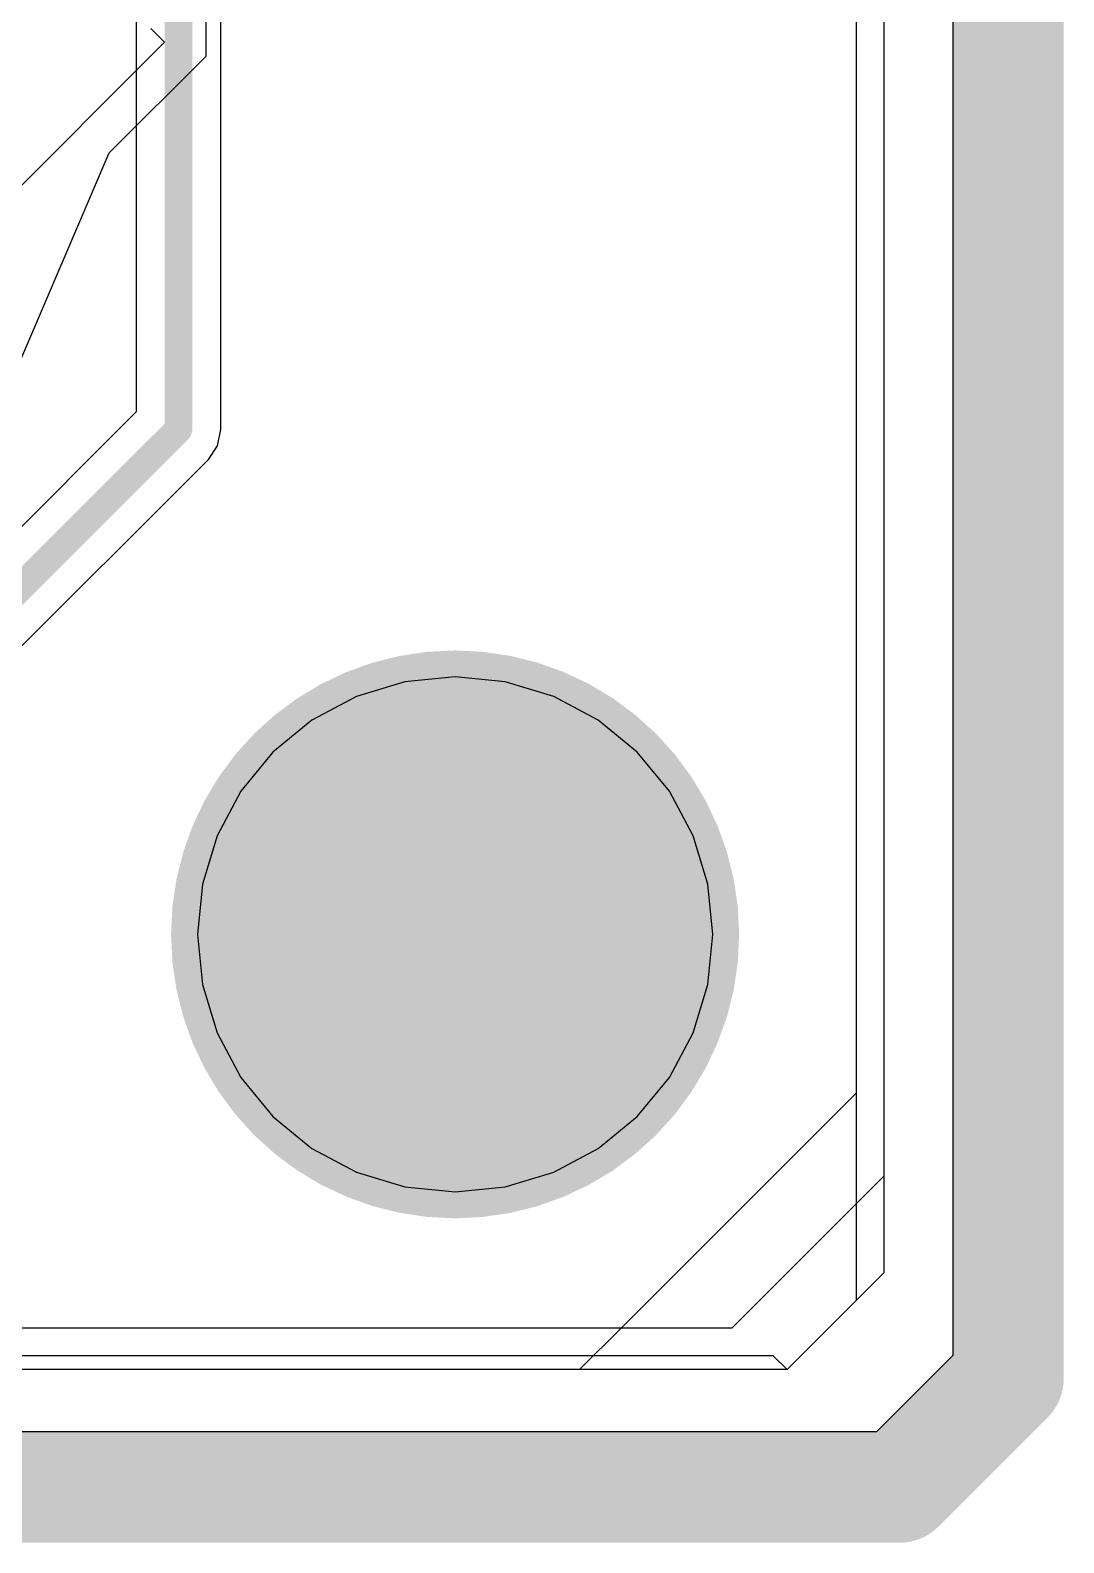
# Model space of a CAD drawing. Header units: millimetres. Extents: x 50.7 to 141.9, y 26.7 to 123.6.
# Drawn here: x 132.37 to 141.86, y 26.73 to 40.62 of the extents above; entities that cross this region are included whole.
import ezdxf

# ---------------------------------------------------------------- set-up
doc = ezdxf.new("R2010")
doc.units = ezdxf.units.MM
for name, color, linetype in [('BottomLayer', 5, 'Continuous'), ('BottomSolder', 6, 'Continuous'), ('InternalPlane1', 76, 'Continuous'), ('InternalPlane3', 216, 'Continuous'), ('MidLayer1', 16, 'Continuous'), ('MidLayer2', 76, 'Continuous'), ('MidLayer3', 90, 'Continuous'), ('MidLayer4', 156, 'Continuous'), ('MultiLayer', 9, 'Continuous'), ('TopLayer', 1, 'Continuous'), ('TopSolder', 216, 'Continuous')]:
    doc.layers.add(name, color=color, linetype=linetype)

msp = doc.modelspace()

# ---------------------------------------------------------------- linework, layer by layer
at = {"layer": 'BottomLayer'}
for p, q in [((140.208, 63.754), (140.208, 29.21)), ((134.119, 36.957), (134.119, 58.738)), ((133.343, 58.578), (133.343, 37.118)), ((133.343, 37.118), (127.88, 31.656)), ((134.09, 36.808), (134.119, 36.957)), ((128.316, 30.993), (134.006, 36.682)), ((134.006, 36.682), (134.09, 36.808)), ((135.81, 34.639), (135.366, 34.504)), ((136.271, 34.684), (135.81, 34.639)), ((136.732, 34.639), (136.271, 34.684)), ((137.176, 34.504), (136.732, 34.639)), ((135.366, 34.504), (134.957, 34.286)), ((137.585, 34.286), (137.176, 34.504)), ((134.957, 34.286), (134.598, 33.992)), ((137.944, 33.992), (137.585, 34.286)), ((134.598, 33.992), (134.304, 33.633)), ((138.238, 33.633), (137.944, 33.992)), ((134.304, 33.633), (134.086, 33.224)), ((138.456, 33.224), (138.238, 33.633)), ((134.086, 33.224), (133.951, 32.78)), ((138.591, 32.78), (138.456, 33.224)), ((133.951, 32.78), (133.906, 32.319)), ((138.636, 32.319), (138.591, 32.78)), ((133.906, 32.319), (133.951, 31.858)), ((138.591, 31.858), (138.636, 32.319)), ((133.951, 31.858), (134.086, 31.414)), ((138.456, 31.414), (138.591, 31.858)), ((134.086, 31.414), (134.304, 31.005)), ((138.238, 31.005), (138.456, 31.414)), ((134.304, 31.005), (134.598, 30.646)), ((137.944, 30.646), (138.238, 31.005)), ((134.598, 30.646), (134.957, 30.352)), ((137.585, 30.352), (137.944, 30.646)), ((134.957, 30.352), (135.366, 30.134)), ((137.176, 30.134), (137.585, 30.352)), ((135.366, 30.134), (135.81, 29.999)), ((136.732, 29.999), (137.176, 30.134)), ((135.81, 29.999), (136.271, 29.954)), ((136.271, 29.954), (136.732, 29.999)), ((140.208, 29.21), (139.446, 28.448)), ((139.446, 28.448), (139.319, 28.321)), ((139.319, 28.321), (108.839, 28.321))]:
    msp.add_line(p, q, dxfattribs=at)
at = {"layer": 'BottomLayer', "const_width": 0.254}
for points in [[(133.731, 36.957), (133.731, 58.738)], [(128.041, 31.267), (133.731, 36.957)]]:
    msp.add_lwpolyline(points, dxfattribs=at)
at = {"layer": 'BottomLayer'}
for points, const_width in [([(133.667, 36.957, 1), (133.794, 36.957, 1)], 0.127), ([(133.667, 36.957, 1), (133.794, 36.957, 1)], 0.127), ([(135.221, 32.319, 1), (137.321, 32.319, 1)], 2.1)]:
    msp.add_lwpolyline(points, format="xyb", close=True, dxfattribs=dict(at, const_width=const_width))
at = {"layer": 'BottomSolder', "const_width": 2.202}
msp.add_lwpolyline([(135.17, 32.319, 1), (137.372, 32.319, 1)], format="xyb", close=True, dxfattribs=at)
at = {"layer": 'InternalPlane1'}
for p, q in [((140.841, 64.539), (140.841, 28.45)), ((140.841, 28.45), (140.14, 27.749)), ((140.14, 27.749), (108.081, 27.749))]:
    msp.add_line(p, q, dxfattribs=at)
at = {"layer": 'InternalPlane1', "const_width": 1.016}
for points in [[(141.351, 28.239), (141.351, 65.049)], [(140.351, 27.239), (141.351, 28.239)], [(107.571, 27.239), (140.351, 27.239)]]:
    msp.add_lwpolyline(points, dxfattribs=at)
at = {"layer": 'InternalPlane1'}
for points, const_width in [([(134.967, 32.319, 1), (137.575, 32.319, 1)], 2.608), ([(141.097, 28.239, 1), (141.605, 28.239, 1)], 0.508), ([(141.097, 28.239, 1), (141.605, 28.239, 1)], 0.508), ([(140.097, 27.239, 1), (140.605, 27.239, 1)], 0.508), ([(140.097, 27.239, 1), (140.605, 27.239, 1)], 0.508)]:
    msp.add_lwpolyline(points, format="xyb", close=True, dxfattribs=dict(at, const_width=const_width))
at = {"layer": 'InternalPlane3'}
for p, q in [((140.841, 64.539), (140.841, 28.45)), ((140.841, 28.45), (140.14, 27.749)), ((140.14, 27.749), (108.081, 27.749))]:
    msp.add_line(p, q, dxfattribs=at)
at = {"layer": 'InternalPlane3', "const_width": 1.016}
for points in [[(141.351, 28.239), (141.351, 65.049)], [(140.351, 27.239), (141.351, 28.239)], [(107.571, 27.239), (140.351, 27.239)]]:
    msp.add_lwpolyline(points, dxfattribs=at)
at = {"layer": 'InternalPlane3'}
for points, const_width in [([(134.967, 32.319, 1), (137.575, 32.319, 1)], 2.608), ([(141.097, 28.239, 1), (141.605, 28.239, 1)], 0.508), ([(141.097, 28.239, 1), (141.605, 28.239, 1)], 0.508), ([(140.097, 27.239, 1), (140.605, 27.239, 1)], 0.508), ([(140.097, 27.239, 1), (140.605, 27.239, 1)], 0.508)]:
    msp.add_lwpolyline(points, format="xyb", close=True, dxfattribs=dict(at, const_width=const_width))
at = {"layer": 'MidLayer1', "const_width": 2.1}
msp.add_lwpolyline([(135.221, 32.319, 1), (137.321, 32.319, 1)], format="xyb", close=True, dxfattribs=at)
at = {"layer": 'MidLayer2', "const_width": 2.1}
msp.add_lwpolyline([(135.221, 32.319, 1), (137.321, 32.319, 1)], format="xyb", close=True, dxfattribs=at)
at = {"layer": 'MidLayer3'}
for p, q in [((140.208, 46.228), (140.208, 30.099)), ((135.81, 34.639), (135.366, 34.504)), ((136.271, 34.684), (135.81, 34.639)), ((136.732, 34.639), (136.271, 34.684)), ((137.176, 34.504), (136.732, 34.639)), ((135.366, 34.504), (134.957, 34.286)), ((137.585, 34.286), (137.176, 34.504)), ((134.957, 34.286), (134.598, 33.992)), ((137.944, 33.992), (137.585, 34.286)), ((134.598, 33.992), (134.304, 33.633)), ((138.238, 33.633), (137.944, 33.992)), ((134.304, 33.633), (134.086, 33.224)), ((138.456, 33.224), (138.238, 33.633)), ((134.086, 33.224), (133.951, 32.78)), ((138.591, 32.78), (138.456, 33.224)), ((133.951, 32.78), (133.906, 32.319)), ((138.636, 32.319), (138.591, 32.78)), ((133.906, 32.319), (133.951, 31.858)), ((138.591, 31.858), (138.636, 32.319)), ((133.951, 31.858), (134.086, 31.414)), ((138.456, 31.414), (138.591, 31.858)), ((134.086, 31.414), (134.304, 31.005)), ((138.238, 31.005), (138.456, 31.414)), ((134.304, 31.005), (134.598, 30.646)), ((137.944, 30.646), (138.238, 31.005)), ((134.598, 30.646), (134.957, 30.352)), ((137.585, 30.352), (137.944, 30.646)), ((134.957, 30.352), (135.366, 30.134)), ((137.176, 30.134), (137.585, 30.352)), ((135.366, 30.134), (135.81, 29.999)), ((136.732, 29.999), (137.176, 30.134)), ((140.208, 30.099), (138.811, 28.702)), ((135.81, 29.999), (136.271, 29.954)), ((136.271, 29.954), (136.732, 29.999)), ((138.811, 28.702), (109.347, 28.702))]:
    msp.add_line(p, q, dxfattribs=at)
at = {"layer": 'MidLayer3', "const_width": 2.1}
msp.add_lwpolyline([(135.221, 32.319, 1), (137.321, 32.319, 1)], format="xyb", close=True, dxfattribs=at)
at = {"layer": 'MidLayer4'}
for p, q in [((139.954, 63.627), (139.954, 30.861)), ((133.985, 40.386), (133.985, 59.817)), ((133.477, 40.64), (133.604, 40.513)), ((133.604, 40.513), (130.429, 37.338)), ((133.096, 39.497), (133.985, 40.386)), ((130.81, 34.163), (133.096, 39.497)), ((135.81, 34.639), (135.366, 34.504)), ((136.271, 34.684), (135.81, 34.639)), ((136.732, 34.639), (136.271, 34.684)), ((137.176, 34.504), (136.732, 34.639)), ((135.366, 34.504), (134.957, 34.286)), ((137.585, 34.286), (137.176, 34.504)), ((134.957, 34.286), (134.598, 33.992)), ((137.944, 33.992), (137.585, 34.286)), ((134.598, 33.992), (134.304, 33.633)), ((138.238, 33.633), (137.944, 33.992)), ((134.304, 33.633), (134.086, 33.224)), ((138.456, 33.224), (138.238, 33.633)), ((134.086, 33.224), (133.951, 32.78)), ((138.591, 32.78), (138.456, 33.224)), ((133.951, 32.78), (133.906, 32.319)), ((138.636, 32.319), (138.591, 32.78)), ((133.906, 32.319), (133.951, 31.858)), ((138.591, 31.858), (138.636, 32.319)), ((133.951, 31.858), (134.086, 31.414)), ((138.456, 31.414), (138.591, 31.858)), ((134.086, 31.414), (134.304, 31.005)), ((138.238, 31.005), (138.456, 31.414)), ((134.304, 31.005), (134.598, 30.646)), ((137.944, 30.646), (138.238, 31.005)), ((139.954, 30.861), (137.795, 28.702)), ((134.598, 30.646), (134.957, 30.352)), ((137.585, 30.352), (137.944, 30.646)), ((134.957, 30.352), (135.366, 30.134)), ((137.176, 30.134), (137.585, 30.352)), ((135.366, 30.134), (135.81, 29.999)), ((136.732, 29.999), (137.176, 30.134)), ((135.81, 29.999), (136.271, 29.954)), ((136.271, 29.954), (136.732, 29.999)), ((137.795, 28.702), (137.414, 28.321)), ((137.414, 28.321), (116.078, 28.321))]:
    msp.add_line(p, q, dxfattribs=at)
at = {"layer": 'MidLayer4', "const_width": 2.1}
msp.add_lwpolyline([(135.221, 32.319, 1), (137.321, 32.319, 1)], format="xyb", close=True, dxfattribs=at)
at = {"layer": 'MultiLayer', "const_width": 2.1}
msp.add_lwpolyline([(135.221, 32.319, 1), (137.321, 32.319, 1)], format="xyb", close=True, dxfattribs=at)
at = {"layer": 'TopLayer'}
for p, q in [((139.954, 63.754), (139.954, 28.956)), ((135.81, 34.639), (135.366, 34.504)), ((136.271, 34.684), (135.81, 34.639)), ((136.732, 34.639), (136.271, 34.684)), ((137.176, 34.504), (136.732, 34.639)), ((135.366, 34.504), (134.957, 34.286)), ((137.585, 34.286), (137.176, 34.504)), ((134.957, 34.286), (134.598, 33.992)), ((137.944, 33.992), (137.585, 34.286)), ((134.598, 33.992), (134.304, 33.633)), ((138.238, 33.633), (137.944, 33.992)), ((134.304, 33.633), (134.086, 33.224)), ((138.456, 33.224), (138.238, 33.633)), ((134.086, 33.224), (133.951, 32.78)), ((138.591, 32.78), (138.456, 33.224)), ((133.951, 32.78), (133.906, 32.319)), ((138.636, 32.319), (138.591, 32.78)), ((133.906, 32.319), (133.951, 31.858)), ((138.591, 31.858), (138.636, 32.319)), ((133.951, 31.858), (134.086, 31.414)), ((138.456, 31.414), (138.591, 31.858)), ((134.086, 31.414), (134.304, 31.005)), ((138.238, 31.005), (138.456, 31.414)), ((134.304, 31.005), (134.598, 30.646)), ((137.944, 30.646), (138.238, 31.005)), ((134.598, 30.646), (134.957, 30.352)), ((137.585, 30.352), (137.944, 30.646)), ((134.957, 30.352), (135.366, 30.134)), ((137.176, 30.134), (137.585, 30.352)), ((135.366, 30.134), (135.81, 29.999)), ((136.732, 29.999), (137.176, 30.134)), ((135.81, 29.999), (136.271, 29.954)), ((136.271, 29.954), (136.732, 29.999)), ((139.954, 28.956), (139.319, 28.321)), ((139.192, 28.448), (109.22, 28.448)), ((139.319, 28.321), (139.192, 28.448))]:
    msp.add_line(p, q, dxfattribs=at)
at = {"layer": 'TopLayer', "const_width": 2.1}
msp.add_lwpolyline([(135.221, 32.319, 1), (137.321, 32.319, 1)], format="xyb", close=True, dxfattribs=at)
at = {"layer": 'TopSolder', "const_width": 2.202}
msp.add_lwpolyline([(135.17, 32.319, 1), (137.372, 32.319, 1)], format="xyb", close=True, dxfattribs=at)

doc.saveas('drawing.dxf')
